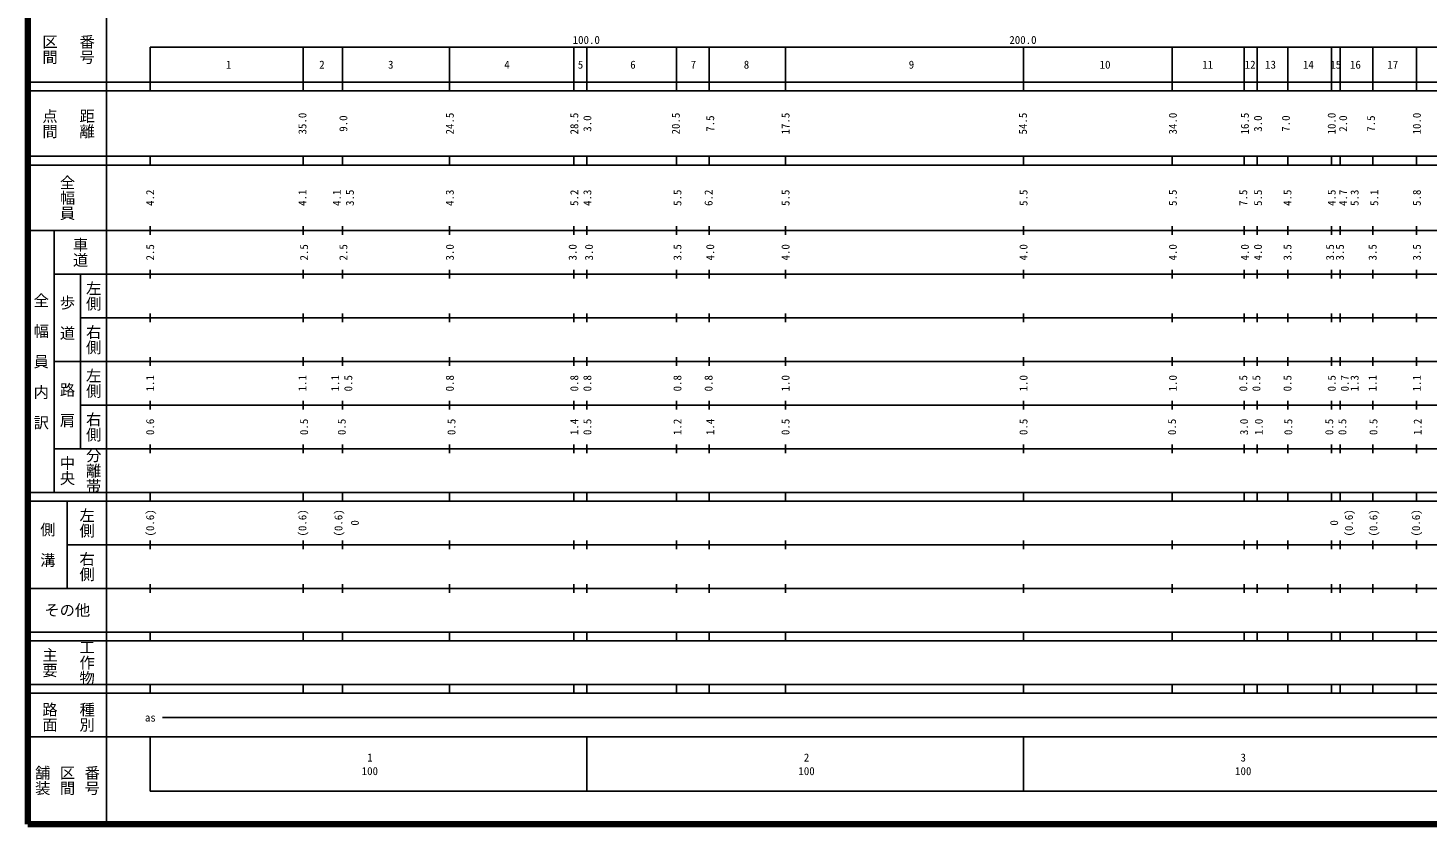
# Model space of a CAD drawing. Units: millimetres on the paper, enlarged 1000 times. Extents: x 40000 to 680000, y 20000 to 380000.
# Drawn here: x 40000 to 360375, y 20000 to 202409 of the extents above; entities that cross this region are included whole.
import ezdxf
from ezdxf.enums import TextEntityAlignment as Align

# ---------------------------------------------------------------- set-up
doc = ezdxf.new("R2010")
doc.units = ezdxf.units.MM
doc.header["$LTSCALE"] = 1000
doc.layers.add('M-TTL', color=2, linetype='Continuous', lineweight=140)
doc.layers.add('M-TTL-BAND', color=7, linetype='Continuous', lineweight=25)
doc.styles.add('@ＭＳ ゴシック', font='')
doc.styles.add('ＭＳ ゴシック', font='')
doc.styles.get('@ＭＳ ゴシック').set_extended_font_data('@MS Gothic')
doc.styles.get('ＭＳ ゴシック').set_extended_font_data('MS Gothic')

msp = doc.modelspace()

# ---------------------------------------------------------------- linework, layer by layer
at = {"layer": 'M-TTL'}
for p, q in [((40000, 380000), (40000, 20000)), ((40000, 20000), (680000, 20000))]:
    msp.add_line(p, q, dxfattribs=at)
at = {"layer": 'M-TTL-BAND'}
for p, q in [((58000, 370000), (58000, 20000)), ((68000, 198000), (579000, 198000)), ((68000, 198000), (68000, 188000)), ((103000, 198000), (103000, 188000)), ((112000, 198000), (112000, 188000)), ((136500, 198000), (136500, 188000)), ((165000, 198000), (165000, 188000)), ((168000, 198000), (168000, 188000)), ((188500, 198000), (188500, 188000)), ((196000, 198000), (196000, 188000)), ((213500, 198000), (213500, 188000)), ((268000, 198000), (268000, 188000)), ((302000, 198000), (302000, 188000)), ((318500, 198000), (318500, 188000)), ((321500, 198000), (321500, 188000)), ((328500, 198000), (328500, 188000)), ((338500, 198000), (338500, 188000)), ((340500, 198000), (340500, 188000)), ((348000, 198000), (348000, 188000)), ((358000, 198000), (358000, 188000)), ((40000, 190000), (579000, 190000)), ((40000, 188000), (579000, 188000)), ((40000, 173000), (579000, 173000)), ((40000, 171000), (579000, 171000)), ((68000, 171000), (68000, 173000)), ((103000, 173000), (103000, 171000)), ((112000, 173000), (112000, 171000)), ((136500, 173000), (136500, 171000)), ((165000, 173000), (165000, 171000)), ((168000, 173000), (168000, 171000)), ((188500, 173000), (188500, 171000)), ((196000, 173000), (196000, 171000)), ((213500, 173000), (213500, 171000)), ((268000, 171000), (268000, 173000)), ((302000, 173000), (302000, 171000)), ((318500, 173000), (318500, 171000)), ((321500, 173000), (321500, 171000)), ((328500, 173000), (328500, 171000)), ((338500, 173000), (338500, 171000)), ((340500, 173000), (340500, 171000)), ((348000, 173000), (348000, 171000)), ((358000, 173000), (358000, 171000)), ((68000, 155000), (68000, 157000)), ((103000, 157000), (103000, 155000)), ((112000, 157000), (112000, 155000)), ((136500, 157000), (136500, 155000)), ((165000, 157000), (165000, 155000)), ((168000, 157000), (168000, 155000)), ((188500, 157000), (188500, 155000)), ((196000, 157000), (196000, 155000)), ((213500, 157000), (213500, 155000)), ((268000, 155000), (268000, 157000)), ((302000, 157000), (302000, 155000)), ((318500, 157000), (318500, 155000)), ((321500, 157000), (321500, 155000)), ((328500, 157000), (328500, 155000)), ((338500, 157000), (338500, 155000)), ((340500, 157000), (340500, 155000)), ((348000, 157000), (348000, 155000)), ((358000, 157000), (358000, 155000)), ((40000, 156000), (579000, 156000)), ((46000, 96000), (46000, 156000)), ((46000, 146000), (579000, 146000)), ((52000, 146000), (52000, 106000)), ((68000, 145000), (68000, 147000)), ((103000, 147000), (103000, 145000)), ((112000, 147000), (112000, 145000)), ((136500, 147000), (136500, 145000)), ((165000, 147000), (165000, 145000)), ((168000, 147000), (168000, 145000)), ((188500, 147000), (188500, 145000)), ((196000, 147000), (196000, 145000)), ((213500, 147000), (213500, 145000)), ((268000, 145000), (268000, 147000)), ((302000, 147000), (302000, 145000)), ((318500, 147000), (318500, 145000)), ((321500, 147000), (321500, 145000)), ((328500, 147000), (328500, 145000)), ((338500, 147000), (338500, 145000)), ((340500, 147000), (340500, 145000)), ((348000, 147000), (348000, 145000)), ((358000, 147000), (358000, 145000)), ((52000, 136000), (579000, 136000)), ((68000, 135000), (68000, 137000)), ((103000, 137000), (103000, 135000)), ((112000, 137000), (112000, 135000)), ((136500, 137000), (136500, 135000)), ((165000, 137000), (165000, 135000)), ((168000, 137000), (168000, 135000)), ((188500, 137000), (188500, 135000)), ((196000, 137000), (196000, 135000)), ((213500, 137000), (213500, 135000)), ((268000, 135000), (268000, 137000)), ((302000, 137000), (302000, 135000)), ((318500, 137000), (318500, 135000)), ((321500, 137000), (321500, 135000)), ((328500, 137000), (328500, 135000)), ((338500, 137000), (338500, 135000)), ((340500, 137000), (340500, 135000)), ((348000, 137000), (348000, 135000)), ((358000, 137000), (358000, 135000)), ((46000, 126000), (579000, 126000)), ((68000, 125000), (68000, 127000)), ((103000, 127000), (103000, 125000)), ((112000, 127000), (112000, 125000)), ((136500, 127000), (136500, 125000)), ((165000, 127000), (165000, 125000)), ((168000, 127000), (168000, 125000)), ((188500, 127000), (188500, 125000)), ((196000, 127000), (196000, 125000)), ((213500, 127000), (213500, 125000)), ((268000, 125000), (268000, 127000)), ((302000, 127000), (302000, 125000)), ((318500, 127000), (318500, 125000)), ((321500, 127000), (321500, 125000)), ((328500, 127000), (328500, 125000)), ((338500, 127000), (338500, 125000)), ((340500, 127000), (340500, 125000)), ((348000, 127000), (348000, 125000)), ((358000, 127000), (358000, 125000)), ((52000, 116000), (579000, 116000)), ((68000, 115000), (68000, 117000)), ((103000, 117000), (103000, 115000)), ((112000, 117000), (112000, 115000)), ((136500, 117000), (136500, 115000)), ((165000, 117000), (165000, 115000)), ((168000, 117000), (168000, 115000)), ((188500, 117000), (188500, 115000)), ((196000, 117000), (196000, 115000)), ((213500, 117000), (213500, 115000)), ((268000, 115000), (268000, 117000)), ((302000, 117000), (302000, 115000)), ((318500, 117000), (318500, 115000)), ((321500, 117000), (321500, 115000)), ((328500, 117000), (328500, 115000)), ((338500, 117000), (338500, 115000)), ((340500, 117000), (340500, 115000)), ((348000, 117000), (348000, 115000)), ((358000, 117000), (358000, 115000)), ((46000, 106000), (579000, 106000)), ((68000, 105000), (68000, 107000)), ((103000, 107000), (103000, 105000)), ((112000, 107000), (112000, 105000)), ((136500, 107000), (136500, 105000)), ((165000, 107000), (165000, 105000)), ((168000, 107000), (168000, 105000)), ((188500, 107000), (188500, 105000)), ((196000, 107000), (196000, 105000)), ((213500, 107000), (213500, 105000)), ((268000, 105000), (268000, 107000)), ((302000, 107000), (302000, 105000)), ((318500, 107000), (318500, 105000)), ((321500, 107000), (321500, 105000)), ((328500, 107000), (328500, 105000)), ((338500, 107000), (338500, 105000)), ((340500, 107000), (340500, 105000)), ((348000, 107000), (348000, 105000)), ((358000, 107000), (358000, 105000)), ((40000, 96000), (579000, 96000)), ((40000, 94000), (579000, 94000)), ((49000, 94000), (49000, 74000)), ((68000, 94000), (68000, 96000)), ((103000, 96000), (103000, 94000)), ((112000, 96000), (112000, 94000)), ((136500, 96000), (136500, 94000)), ((165000, 96000), (165000, 94000)), ((168000, 96000), (168000, 94000)), ((188500, 96000), (188500, 94000)), ((196000, 96000), (196000, 94000)), ((213500, 96000), (213500, 94000)), ((268000, 94000), (268000, 96000)), ((302000, 96000), (302000, 94000)), ((318500, 96000), (318500, 94000)), ((321500, 96000), (321500, 94000)), ((328500, 96000), (328500, 94000)), ((338500, 96000), (338500, 94000)), ((340500, 96000), (340500, 94000)), ((348000, 96000), (348000, 94000)), ((358000, 96000), (358000, 94000)), ((49000, 84000), (579000, 84000)), ((68000, 83000), (68000, 85000)), ((103000, 85000), (103000, 83000)), ((112000, 85000), (112000, 83000)), ((136500, 85000), (136500, 83000)), ((165000, 85000), (165000, 83000)), ((168000, 85000), (168000, 83000)), ((188500, 85000), (188500, 83000)), ((196000, 85000), (196000, 83000)), ((213500, 85000), (213500, 83000)), ((268000, 83000), (268000, 85000)), ((302000, 85000), (302000, 83000)), ((318500, 85000), (318500, 83000)), ((321500, 85000), (321500, 83000)), ((328500, 85000), (328500, 83000)), ((338500, 85000), (338500, 83000)), ((340500, 85000), (340500, 83000)), ((348000, 85000), (348000, 83000)), ((358000, 85000), (358000, 83000)), ((40000, 74000), (579000, 74000)), ((68000, 73000), (68000, 75000)), ((103000, 75000), (103000, 73000)), ((112000, 75000), (112000, 73000)), ((136500, 75000), (136500, 73000)), ((165000, 75000), (165000, 73000)), ((168000, 75000), (168000, 73000)), ((188500, 75000), (188500, 73000)), ((196000, 75000), (196000, 73000)), ((213500, 75000), (213500, 73000)), ((268000, 73000), (268000, 75000)), ((302000, 75000), (302000, 73000)), ((318500, 75000), (318500, 73000)), ((321500, 75000), (321500, 73000)), ((328500, 75000), (328500, 73000)), ((338500, 75000), (338500, 73000)), ((340500, 75000), (340500, 73000)), ((348000, 75000), (348000, 73000)), ((358000, 75000), (358000, 73000)), ((40000, 64000), (579000, 64000)), ((40000, 62000), (579000, 62000)), ((68000, 62000), (68000, 64000)), ((103000, 64000), (103000, 62000)), ((112000, 64000), (112000, 62000)), ((136500, 64000), (136500, 62000)), ((165000, 64000), (165000, 62000)), ((168000, 64000), (168000, 62000)), ((188500, 64000), (188500, 62000)), ((196000, 64000), (196000, 62000)), ((213500, 64000), (213500, 62000)), ((268000, 62000), (268000, 64000)), ((302000, 64000), (302000, 62000)), ((318500, 64000), (318500, 62000)), ((321500, 64000), (321500, 62000)), ((328500, 64000), (328500, 62000)), ((338500, 64000), (338500, 62000)), ((340500, 64000), (340500, 62000)), ((348000, 64000), (348000, 62000)), ((358000, 64000), (358000, 62000)), ((40000, 52000), (579000, 52000)), ((68000, 50000), (68000, 52000)), ((103000, 52000), (103000, 50000)), ((112000, 52000), (112000, 50000)), ((136500, 52000), (136500, 50000)), ((165000, 52000), (165000, 50000)), ((168000, 52000), (168000, 50000)), ((188500, 52000), (188500, 50000)), ((196000, 52000), (196000, 50000)), ((213500, 52000), (213500, 50000)), ((268000, 50000), (268000, 52000)), ((302000, 52000), (302000, 50000)), ((318500, 52000), (318500, 50000)), ((321500, 52000), (321500, 50000)), ((328500, 52000), (328500, 50000)), ((338500, 52000), (338500, 50000)), ((340500, 52000), (340500, 50000)), ((348000, 52000), (348000, 50000)), ((358000, 52000), (358000, 50000)), ((40000, 50000), (579000, 50000)), ((70805, 44406), (565903, 44406)), ((40000, 40000), (579000, 40000)), ((68000, 40000), (68000, 27500)), ((168000, 40000), (168000, 27500)), ((268000, 40000), (268000, 27500)), ((68000, 27500), (579000, 27500))]:
    msp.add_line(p, q, dxfattribs=at)

# ---------------------------------------------------------------- texts
for s, height, rotation, style, p in [('区間', 2566, 270, '@ＭＳ ゴシック', (45000, 197500)), ('番号', 2566, 270, '@ＭＳ ゴシック', (53500, 197500)), ('点間', 2566, 270, '@ＭＳ ゴシック', (45000, 180500)), ('距離', 2566, 270, '@ＭＳ ゴシック', (53500, 180500)), ('35.0', 1833, 90, 'ＭＳ ゴシック', (102840, 180500)), ('24.5', 1833, 90, 'ＭＳ ゴシック', (136592, 180500)), ('28.5', 1833, 90, 'ＭＳ ゴシック', (165093, 180500)), ('20.5', 1833, 90, 'ＭＳ ゴシック', (188343, 180500)), ('17.5', 1833, 90, 'ＭＳ ゴシック', (213469, 180500)), ('54.5', 1833, 90, 'ＭＳ ゴシック', (267840, 180500)), ('34.0', 1833, 90, 'ＭＳ ゴシック', (302160, 180500)), ('16.5', 1833, 90, 'ＭＳ ゴシック', (318661, 180500)), ('10.0', 1833, 90, 'ＭＳ ゴシック', (338536, 180500)), ('10.0', 1833, 90, 'ＭＳ ゴシック', (358037, 180500)), ('9.0', 1833, 90, 'ＭＳ ゴシック', (112216, 180500)), ('3.0', 1833, 90, 'ＭＳ ゴシック', (168093, 180500)), ('7.5', 1833, 90, 'ＭＳ ゴシック', (196219, 180500)), ('3.0', 1833, 90, 'ＭＳ ゴシック', (321661, 180500)), ('7.0', 1833, 90, 'ＭＳ ゴシック', (328036, 180500)), ('2.0', 1833, 90, 'ＭＳ ゴシック', (341162, 180500)), ('7.5', 1833, 90, 'ＭＳ ゴシック', (347537, 180500)), ('全幅員', 2566, 270, '@ＭＳ ゴシック', (49000, 163500)), ('4.2', 1833, 90, 'ＭＳ ゴシック', (67964, 163500)), ('4.1', 1833, 90, 'ＭＳ ゴシック', (102840, 163500)), ('4.1', 1833, 90, 'ＭＳ ゴシック', (110716, 163500)), ('3.5', 1833, 90, 'ＭＳ ゴシック', (113716, 163500)), ('4.3', 1833, 90, 'ＭＳ ゴシック', (136592, 163500)), ('5.2', 1833, 90, 'ＭＳ ゴシック', (165093, 163500)), ('4.3', 1833, 90, 'ＭＳ ゴシック', (168093, 163500)), ('5.5', 1833, 90, 'ＭＳ ゴシック', (188718, 163500)), ('6.2', 1833, 90, 'ＭＳ ゴシック', (195844, 163500)), ('5.5', 1833, 90, 'ＭＳ ゴシック', (213469, 163500)), ('5.5', 1833, 90, 'ＭＳ ゴシック', (267964, 163500)), ('5.5', 1833, 90, 'ＭＳ ゴシック', (302160, 163500)), ('7.5', 1833, 90, 'ＭＳ ゴシック', (318286, 163500)), ('5.5', 1833, 90, 'ＭＳ ゴシック', (321661, 163500)), ('4.5', 1833, 90, 'ＭＳ ゴシック', (328411, 163500)), ('4.5', 1833, 90, 'ＭＳ ゴシック', (338536, 163500)), ('4.7', 1833, 90, 'ＭＳ ゴシック', (341162, 163500)), ('5.3', 1833, 90, 'ＭＳ ゴシック', (343787, 163500)), ('5.1', 1833, 90, 'ＭＳ ゴシック', (348287, 163500)), ('5.8', 1833, 90, 'ＭＳ ゴシック', (358037, 163500)), ('車道', 2566, 270, '@ＭＳ ゴシック', (52000, 151000)), ('2.5', 1833, 90, 'ＭＳ ゴシック', (67964, 151000)), ('2.5', 1833, 90, 'ＭＳ ゴシック', (103215, 151000)), ('2.5', 1833, 90, 'ＭＳ ゴシック', (112216, 151000)), ('3.0', 1833, 90, 'ＭＳ ゴシック', (136592, 151000)), ('3.0', 1833, 90, 'ＭＳ ゴシック', (164718, 151000)), ('3.0', 1833, 90, 'ＭＳ ゴシック', (168468, 151000)), ('3.5', 1833, 90, 'ＭＳ ゴシック', (188718, 151000)), ('4.0', 1833, 90, 'ＭＳ ゴシック', (196219, 151000)), ('4.0', 1833, 90, 'ＭＳ ゴシック', (213469, 151000)), ('4.0', 1833, 90, 'ＭＳ ゴシック', (267964, 151000)), ('4.0', 1833, 90, 'ＭＳ ゴシック', (302160, 151000)), ('4.0', 1833, 90, 'ＭＳ ゴシック', (318661, 151000)), ('4.0', 1833, 90, 'ＭＳ ゴシック', (321661, 151000)), ('3.5', 1833, 90, 'ＭＳ ゴシック', (328411, 151000)), ('3.5', 1833, 90, 'ＭＳ ゴシック', (338161, 151000)), ('3.5', 1833, 90, 'ＭＳ ゴシック', (340411, 151000)), ('3.5', 1833, 90, 'ＭＳ ゴシック', (347912, 151000)), ('3.5', 1833, 90, 'ＭＳ ゴシック', (358037, 151000)), ('左側', 2566, 270, '@ＭＳ ゴシック', (55000, 141000)), ('全\u3000幅\u3000員\u3000内\u3000訳', 2566, 270, '@ＭＳ ゴシック', (43000, 126000)), ('歩\u3000道', 2566, 270, '@ＭＳ ゴシック', (49000, 136000)), ('右側', 2566, 270, '@ＭＳ ゴシック', (55000, 131000)), ('左側', 2566, 270, '@ＭＳ ゴシック', (55000, 121000)), ('1.1', 1833, 90, 'ＭＳ ゴシック', (67964, 121000)), ('1.1', 1833, 90, 'ＭＳ ゴシック', (102840, 121000)), ('1.1', 1833, 90, 'ＭＳ ゴシック', (110341, 121000)), ('0.5', 1833, 90, 'ＭＳ ゴシック', (113341, 121000)), ('0.8', 1833, 90, 'ＭＳ ゴシック', (136592, 121000)), ('0.8', 1833, 90, 'ＭＳ ゴシック', (165093, 121000)), ('0.8', 1833, 90, 'ＭＳ ゴシック', (168093, 121000)), ('0.8', 1833, 90, 'ＭＳ ゴシック', (188718, 121000)), ('0.8', 1833, 90, 'ＭＳ ゴシック', (195844, 121000)), ('1.0', 1833, 90, 'ＭＳ ゴシック', (213469, 121000)), ('1.0', 1833, 90, 'ＭＳ ゴシック', (267964, 121000)), ('1.0', 1833, 90, 'ＭＳ ゴシック', (302160, 121000)), ('0.5', 1833, 90, 'ＭＳ ゴシック', (318286, 121000)), ('0.5', 1833, 90, 'ＭＳ ゴシック', (321286, 121000)), ('0.5', 1833, 90, 'ＭＳ ゴシック', (328411, 121000)), ('0.5', 1833, 90, 'ＭＳ ゴシック', (338536, 121000)), ('0.7', 1833, 90, 'ＭＳ ゴシック', (341537, 121000)), ('1.3', 1833, 90, 'ＭＳ ゴシック', (343787, 121000)), ('1.1', 1833, 90, 'ＭＳ ゴシック', (347912, 121000)), ('1.1', 1833, 90, 'ＭＳ ゴシック', (358037, 121000)), ('路\u3000肩', 2566, 270, '@ＭＳ ゴシック', (49000, 116000)), ('右側', 2566, 270, '@ＭＳ ゴシック', (55000, 111000)), ('0.6', 1833, 90, 'ＭＳ ゴシック', (67964, 111000)), ('0.5', 1833, 90, 'ＭＳ ゴシック', (103215, 111000)), ('0.5', 1833, 90, 'ＭＳ ゴシック', (111841, 111000)), ('0.5', 1833, 90, 'ＭＳ ゴシック', (136967, 111000)), ('1.4', 1833, 90, 'ＭＳ ゴシック', (165093, 111000)), ('0.5', 1833, 90, 'ＭＳ ゴシック', (168093, 111000)), ('1.2', 1833, 90, 'ＭＳ ゴシック', (188718, 111000)), ('1.4', 1833, 90, 'ＭＳ ゴシック', (196219, 111000)), ('0.5', 1833, 90, 'ＭＳ ゴシック', (213469, 111000)), ('0.5', 1833, 90, 'ＭＳ ゴシック', (267964, 111000)), ('0.5', 1833, 90, 'ＭＳ ゴシック', (301973, 111000)), ('3.0', 1833, 90, 'ＭＳ ゴシック', (318473, 111000)), ('1.0', 1833, 90, 'ＭＳ ゴシック', (321848, 111000)), ('0.5', 1833, 90, 'ＭＳ ゴシック', (328599, 111000)), ('0.5', 1833, 90, 'ＭＳ ゴシック', (337974, 111000)), ('0.5', 1833, 90, 'ＭＳ ゴシック', (340974, 111000)), ('0.5', 1833, 90, 'ＭＳ ゴシック', (348099, 111000)), ('1.2', 1833, 90, 'ＭＳ ゴシック', (358225, 111000)), ('分離帯', 2566, 270, '@ＭＳ ゴシック', (55000, 101000)), ('中央', 2566, 270, '@ＭＳ ゴシック', (49000, 101000)), ('左側', 2566, 270, '@ＭＳ ゴシック', (53500, 89000)), ('(0.6)', 1833, 90, 'ＭＳ ゴシック', (67964, 89000)), ('(0.6)', 1833, 90, 'ＭＳ ゴシック', (102840, 89000)), ('(0.6)', 1833, 90, 'ＭＳ ゴシック', (111091, 89000)), ('(0.6)', 1833, 90, 'ＭＳ ゴシック', (342474, 89000)), ('(0.6)', 1833, 90, 'ＭＳ ゴシック', (348099, 89000)), ('(0.6)', 1833, 90, 'ＭＳ ゴシック', (357850, 89000)), ('側\u3000溝', 2566, 270, '@ＭＳ ゴシック', (44500, 84000)), ('0', 1833, 90, 'ＭＳ ゴシック', (114841, 89000)), ('0', 1833, 90, 'ＭＳ ゴシック', (339099, 89000)), ('右側', 2566, 270, '@ＭＳ ゴシック', (53500, 79000)), ('工作物', 2566, 270, '@ＭＳ ゴシック', (53500, 57000)), ('主要', 2566, 270, '@ＭＳ ゴシック', (45000, 57000)), ('路面', 2566, 270, '@ＭＳ ゴシック', (45000, 44500)), ('種別', 2566, 270, '@ＭＳ ゴシック', (53500, 44500)), ('舗装', 2566, 270, '@ＭＳ ゴシック', (43333, 30000)), ('区間', 2566, 270, '@ＭＳ ゴシック', (49000, 30000)), ('番号', 2566, 270, '@ＭＳ ゴシック', (54667, 30000))]:
    msp.add_text(s, height=height, rotation=rotation, dxfattribs=dict(at, style=style)).set_placement(p, align=Align.MIDDLE_CENTER)
at = {"layer": 'M-TTL-BAND', "style": 'ＭＳ ゴシック'}
for s, p in [('100.0', (167844, 198195)), ('200.0', (267844, 198195))]:
    msp.add_text(s, height=1833, dxfattribs=at).set_placement(p, align=Align.BOTTOM_CENTER)
for s, height, p in [('1', 1833, (85943, 194000)), ('2', 1833, (107319, 194000)), ('3', 1833, (123069, 194000)), ('4', 1833, (149695, 194000)), ('5', 1833, (166531, 194000)), ('6', 1833, (178532, 194000)), ('7', 1833, (192366, 194000)), ('8', 1833, (204533, 194000)), ('9', 1833, (242310, 194000)), ('10', 1833, (286652, 194000)), ('11', 1833, (310162, 194000)), ('12', 1833, (319870, 194000)), ('13', 1833, (324537, 194000)), ('14', 1833, (333204, 194000)), ('15', 1833, (339461, 194000)), ('16', 1833, (343982, 194000)), ('17', 1833, (352538, 194000)), ('その他', 2566, (49000, 69000)), ('as', 1833, (68006, 44406)), ('1', 1833, (118288, 35238)), ('2', 1833, (218288, 35238)), ('3', 1833, (318288, 35238)), ('100', 1833, (118288, 32131)), ('100', 1833, (218288, 32131)), ('100', 1833, (318288, 32131))]:
    msp.add_text(s, height=height, dxfattribs=at).set_placement(p, align=Align.MIDDLE_CENTER)

doc.saveas('drawing.dxf')
